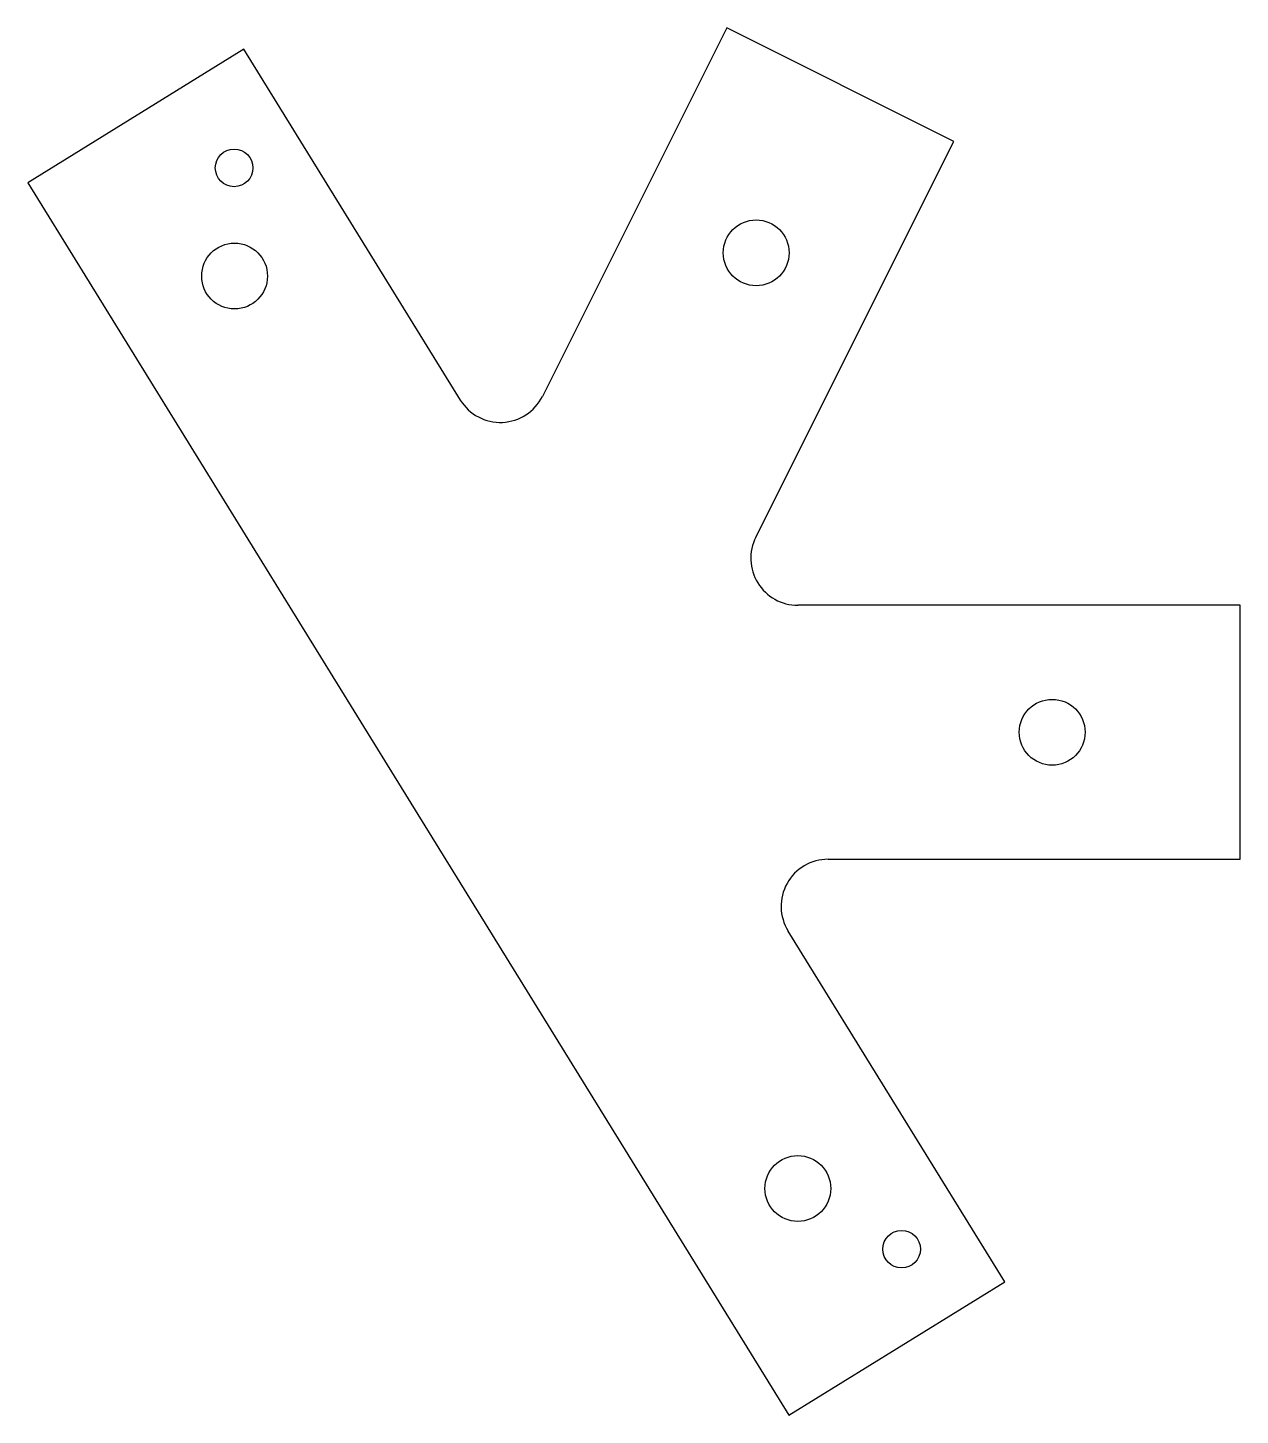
# Model space of a CAD drawing. Header units: millimetres. Extents: x -52 to 77, y -73 to 75.
import ezdxf

# ---------------------------------------------------------------- set-up
doc = ezdxf.new("R2010")
doc.units = ezdxf.units.MM
doc.layers.get('0').update_dxf_attribs({"lineweight": 25, "true_color": 0xffffff})
doc.layers.add('marque_cours', color=7, linetype='Continuous', lineweight=25, true_color=0x000000)
doc.layers.add('trous', color=7, linetype='Continuous', lineweight=25, true_color=0x000000)

msp = doc.modelspace()

# ---------------------------------------------------------------- linework, layer by layer
for p, q in [((22.41, 74.89), (2.78, 35.7)), ((46.55, 62.81), (22.41, 74.89)), ((-28.98, 72.61), (-51.95, 58.42)), ((-5.94, 35.32), (-28.98, 72.61)), ((25.48, 20.74), (46.55, 62.81)), ((-51.95, 58.42), (-11.49, -7.09)), ((77, 13.5), (29.95, 13.5)), ((77, -13.5), (77, 13.5)), ((-11.49, -7.09), (28.98, -72.61)), ((33.17, -13.5), (77, -13.5)), ((51.95, -58.42), (28.92, -21.13)), ((28.98, -72.61), (51.95, -58.42))]:
    msp.add_line(p, q)
for centre, start, end in [((-1.69, 37.94), 211.7, 333.4), ((29.95, 18.5), 153.4, 270), ((33.17, -18.5), 90, 211.7)]:
    msp.add_arc(centre, 5, start, end)
at = {"layer": 'marque_cours'}
for centre in [(-30, 60), (40.99, -54.95)]:
    msp.add_circle(centre, 2, dxfattribs=at)
at = {"layer": 'trous'}
for centre in [(25.52, 50.97), (-29.95, 48.5), (57, 0), (29.95, -48.5)]:
    msp.add_circle(centre, 3.5, dxfattribs=at)

doc.saveas('drawing.dxf')
